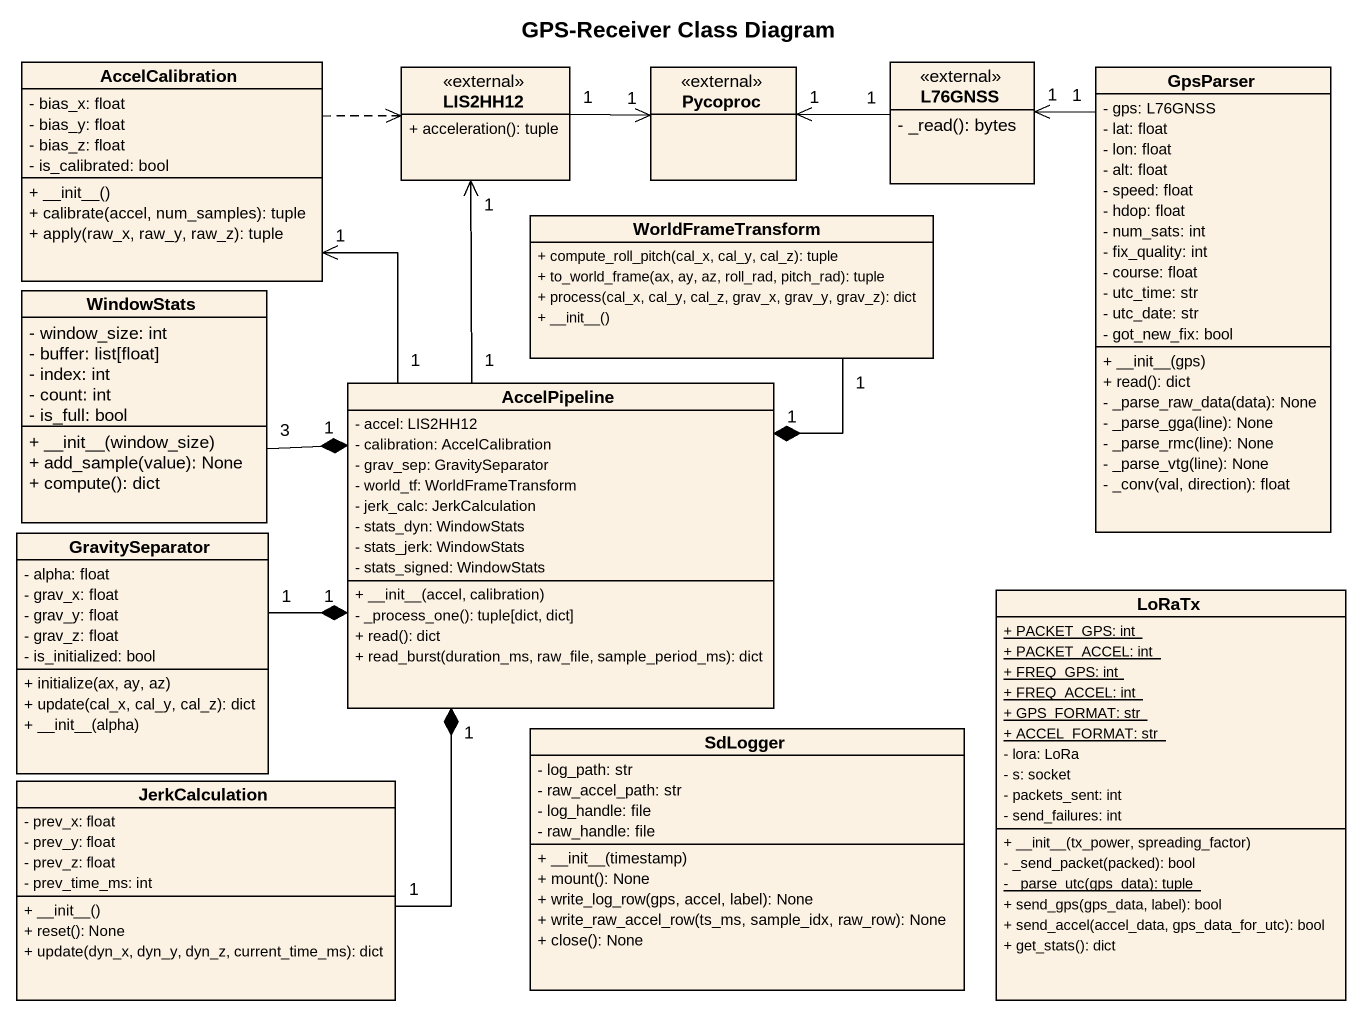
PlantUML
@startuml
title GPS-Receiver Class Diagram
hide circle
hide empty members
skinparam classAttributeIconSize 0
class AccelCalibration {
  - bias_x: float
  - bias_y: float
  - bias_z: float
  - is_calibrated: bool
  + ~__init~__()
  + calibrate(accel, num_samples): tuple
  + apply(raw_x, raw_y, raw_z): tuple
}
class LIS2HH12 <<external>> {
  + acceleration(): tuple
}
class Pycoproc <<external>>
class L76GNSS <<external>> {
  - _read(): bytes
}
class GpsParser {
  - gps: L76GNSS
  - lat: float
  - lon: float
  - alt: float
  - speed: float
  - hdop: float
  - num_sats: int
  - fix_quality: int
  - course: float
  - utc_time: str
  - utc_date: str
  - got_new_fix: bool
  + ~__init~__(gps)
  + read(): dict
  - _parse_raw_data(data): None
  - _parse_gga(line): None
  - _parse_rmc(line): None
  - _parse_vtg(line): None
  - _conv(val, direction): float
}
class WorldFrameTransform {
  + compute_roll_pitch(cal_x, cal_y, cal_z): tuple
  + to_world_frame(ax, ay, az, roll_rad, pitch_rad): tuple
  + process(cal_x, cal_y, cal_z, grav_x, grav_y, grav_z): dict
  + ~__init~__()
}
class WindowStats {
  - window_size: int
  - buffer: list[float]
  - index: int
  - count: int
  - is_full: bool
  + ~__init~__(window_size)
  + add_sample(value): None
  + compute(): dict
}
class AccelPipeline {
  - accel: LIS2HH12
  - calibration: AccelCalibration
  - grav_sep: GravitySeparator
  - world_tf: WorldFrameTransform
  - jerk_calc: JerkCalculation
  - stats_dyn: WindowStats
  - stats_jerk: WindowStats
  - stats_signed: WindowStats
  + ~__init~__(accel, calibration)
  - _process_one(): tuple[dict, dict]
  + read(): dict
  + read_burst(duration_ms, raw_file, sample_period_ms): dict
}
class GravitySeparator {
  - alpha: float
  - grav_x: float
  - grav_y: float
  - grav_z: float
  - is_initialized: bool
  + initialize(ax, ay, az)
  + update(cal_x, cal_y, cal_z): dict
  + ~__init~__(alpha)
}
class LoRaTx {
  {static} + PACKET_GPS: int
  {static} + PACKET_ACCEL: int
  {static} + FREQ_GPS: int
  {static} + FREQ_ACCEL: int
  {static} + GPS_FORMAT: str
  {static} + ACCEL_FORMAT: str
  - lora: LoRa
  - s: socket
  - packets_sent: int
  - send_failures: int
  + ~__init~__(tx_power, spreading_factor)
  - _send_packet(packed): bool
  {static} - _parse_utc(gps_data): tuple
  + send_gps(gps_data, label): bool
  + send_accel(accel_data, gps_data_for_utc): bool
  + get_stats(): dict
}
class SdLogger {
  - log_path: str
  - raw_accel_path: str
  - log_handle: file
  - raw_handle: file
  + ~__init~__(timestamp)
  + mount(): None
  + write_log_row(gps, accel, label): None
  + write_raw_accel_row(ts_ms, sample_idx, raw_row): None
  + close(): None
}
class JerkCalculation {
  - prev_x: float
  - prev_y: float
  - prev_z: float
  - prev_time_ms: int
  + ~__init~__()
  + reset(): None
  + update(dyn_x, dyn_y, dyn_z, current_time_ms): dict
}
AccelCalibration .right.> LIS2HH12
LIS2HH12 "1" -right-> "1" Pycoproc
L76GNSS "1" -left-> "1" Pycoproc
GpsParser "1" -up-> "1" L76GNSS
WorldFrameTransform "1" --* "1" AccelPipeline
WindowStats "3" -right-* "1" AccelPipeline
AccelPipeline "1" -up-> "1" AccelCalibration
AccelPipeline "1" -up-> "1" LIS2HH12
GravitySeparator "1" -right-* "1" AccelPipeline
JerkCalculation "1" -up-* "1" AccelPipeline
@enduml
